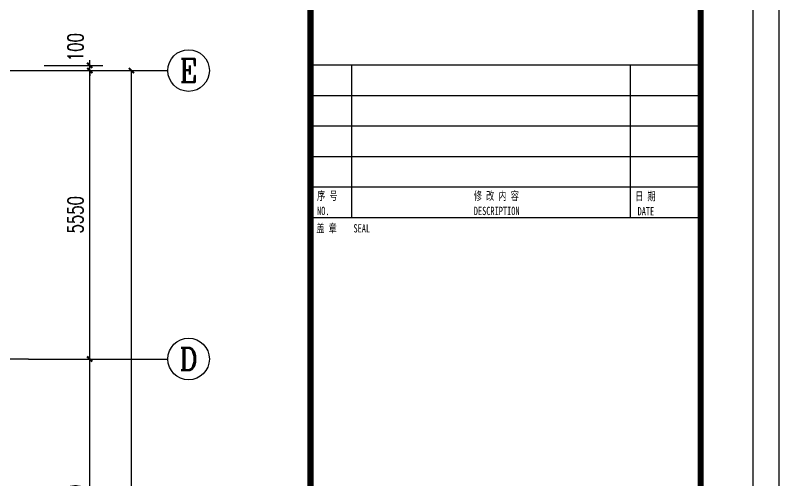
# Model space of a CAD drawing. Extents: x 19098 to 79498, y 3162 to 205862.
# Drawn here: x 64825 to 79498, y 114296 to 123254 of the extents above; entities that cross this region are included whole.
import ezdxf
from ezdxf.enums import TextEntityAlignment as Align

# ---------------------------------------------------------------- set-up
doc = ezdxf.new("R2010")
doc.units = 0
doc.header["$LTSCALE"] = 1000
doc.header["$MEASUREMENT"] = 0
doc.linetypes.add('DOTE', pattern=[2.42, 2, -0.2, 0.02, -0.2])
for name, color, linetype in [('2017_11-sheet-R$0$C-SHET-TTLB', 11, 'Continuous'), ('2017_11-sheet-R2$0$C-SHET-TTLB', 11, 'Continuous'), ('AXIS', 3, 'Continuous'), ('AXIS_TEXT', 7, 'Continuous'), ('C-SHET-TTLB', 11, 'Continuous'), ('DOTE', 1, 'Continuous')]:
    doc.layers.add(name, color=color, linetype=linetype)
doc.styles.add('2017_11-sheet-R$0$SHEET-ECADI', font='simhei.ttf', dxfattribs={"width": 0.7})
doc.styles.add('2017_11-sheet-R2$0$SHEET-ECADI', font='simhei.ttf', dxfattribs={"width": 0.7})
doc.styles.add('_TCH_AXIS', font='COMPLEX', dxfattribs={"bigfont": 'GBCBIG'})
doc.styles.add('_TCH_DIM_T3', font='SIMPLEX', dxfattribs={"width": 0.705882, "bigfont": 'GBCBIG'})
doc.styles.add('COMPLEX', font='COMPLEX', dxfattribs={"bigfont": 'AllInOneBig.shx'})
doc.dimstyles.new('_TCH_ARCH&&100', dxfattribs={"dimtxt": 297.5, "dimasz": 100, "dimexe": 250, "dimexo": 300, "dimgap": 126.25, "dimtad": 1, "dimdec": 0, "dimzin": 0, "dimdsep": 46, "dimtxsty": '_TCH_DIM_T3', "dimblk": 'ARCHTICK', "dimcen": 0.09, "dimclrt": 7, "dimazin": 2, "dimtfac": 1, "dimtdec": 0, "dimtix": 1, "dimtmove": 2, "dimatfit": 3, "dimfxl": 1, "dimtolj": 1, "dimtzin": 0, "dimarcsym": 0})

# ---------------------------------------------------------------- blocks, each defined once
blk = doc.blocks.new('2017_11-sheet-R', base_point=(415, 5))
at = {"layer": '2017_11-sheet-R$0$C-SHET-TTLB'}
blk.add_line((340, 292), (414.5, 292), dxfattribs=at)
at = {"layer": '2017_11-sheet-R$0$C-SHET-TTLB', "style": '2017_11-sheet-R$0$SHEET-ECADI', "width": 0.7}
blk.add_text('盖 章    SEAL', height=1.6, dxfattribs=at).set_placement((341.13, 289.12))
blk = doc.blocks.new('2017_11-sheet-R2', base_point=(415, 5))
at = {"layer": '2017_11-sheet-R2$0$C-SHET-TTLB'}
for p, q in [((340, 321.38), (414.5, 321.38)), ((347.91, 321.38), (347.91, 292)), ((401.42, 321.38), (401.42, 292)), ((340, 315.5), (414.5, 315.5)), ((340, 309.63), (414.5, 309.63)), ((340, 303.75), (414.5, 303.75)), ((340, 297.88), (414.5, 297.88)), ((340, 292), (414.5, 292))]:
    blk.add_line(p, q, dxfattribs=at)
at = {"layer": '2017_11-sheet-R2$0$C-SHET-TTLB', "style": '2017_11-sheet-R2$0$SHEET-ECADI', "width": 0.7}
for s, p in [('序 号', (341.27, 295.38)), ('修 改 内 容', (371.39, 295.38)), ('日 期', (402.4, 295.3)), ('NO.', (341.27, 292.47)), ('DESCRIPTION', (371.39, 292.47)), ('DATE', (402.87, 292.4))]:
    blk.add_text(s, height=1.6, dxfattribs=at).set_placement(p)
blk = doc.blocks.new('tukuang')
at = {"layer": 'C-SHET-TTLB'}
for points in [[(75902, 21920), (75902, -21080), (15502, -21080), (15502, 21920)], [(75402, 21420), (75402, -20580), (16002, -20580), (16002, 21420)]]:
    blk.add_lwpolyline(points, close=True, dxfattribs=at)
at = {"layer": 'C-SHET-TTLB', "const_width": 120}
blk.add_lwpolyline([(17842, 20420), (74402, 20420), (74402, -19580), (17842, -19580)], close=True, dxfattribs=at)
at = {"layer": 'C-SHET-TTLB'}
blk.add_lwpolyline([(66902, 20420, 120, 120, 0), (66902, -19580, 90, 90, 0)], format="xyseb", dxfattribs=at)
at = {"layer": 'C-SHET-TTLB', "xscale": 100, "yscale": 100, "zscale": 100}
for name in ['2017_11-sheet-R2', '2017_11-sheet-R']:
    blk.add_blockref(name, (74402, -19580), dxfattribs=at)
blk = doc.blocks.new('_ArchTick')
at = {"color": 0, "linetype": 'ByBlock', "const_width": 0.4}
blk.add_lwpolyline([(-0.5, -0.5), (0.5, 0.5)], dxfattribs=at)
blk = doc.blocks.new('*D220')
at = {"layer": 'AXIS', "color": 0, "lineweight": -2}
for p, q in [((65381, 116639), (66506, 116639)), ((66256, 111089), (66256, 116639)), ((65381, 111089), (66506, 111089))]:
    blk.add_line(p, q, dxfattribs=at)
at = {"layer": 'Defpoints', "color": 0}
for p in [(65081, 116639), (66256, 116639), (65081, 111089)]:
    blk.add_point(p, dxfattribs=at)
at = {"layer": 'AXIS', "color": 0, "lineweight": -2, "xscale": 100, "yscale": 100, "zscale": 100}
for p, rotation in [((66256, 116639), 90), ((66256, 111089), 270)]:
    blk.add_blockref('_ArchTick', p, dxfattribs=dict(at, rotation=rotation))
at = {"layer": 'AXIS', "color": 7, "insert": (65981, 113864), "char_height": 297.5, "attachment_point": 5, "rotation": 90, "style": '_TCH_DIM_T3'}
blk.add_mtext('\\A1;5550', dxfattribs=at)
blk = doc.blocks.new('*D221')
at = {"layer": 'AXIS', "color": 0, "lineweight": -2}
for p, q in [((65381, 122190), (66506, 122190)), ((66256, 116639), (66256, 122190)), ((65381, 116639), (66506, 116639))]:
    blk.add_line(p, q, dxfattribs=at)
at = {"layer": 'Defpoints', "color": 0}
for p in [(65081, 122190), (66256, 122190), (65081, 116639)]:
    blk.add_point(p, dxfattribs=at)
at = {"layer": 'AXIS', "color": 0, "lineweight": -2, "xscale": 100, "yscale": 100, "zscale": 100}
for p, rotation in [((66256, 122190), 90), ((66256, 116639), 270)]:
    blk.add_blockref('_ArchTick', p, dxfattribs=dict(at, rotation=rotation))
at = {"layer": 'AXIS', "color": 7, "insert": (65981, 119414), "char_height": 297.5, "attachment_point": 5, "rotation": 90, "style": '_TCH_DIM_T3'}
blk.add_mtext('\\A1;5550', dxfattribs=at)
blk = doc.blocks.new('*D222')
at = {"layer": 'AXIS', "color": 0, "lineweight": -2}
for p, q in [((66256, 122290), (66256, 122390)), ((65381, 122290), (66506, 122290)), ((66256, 122190), (66256, 122290)), ((65381, 122190), (66506, 122190)), ((66256, 122190), (66256, 122090))]:
    blk.add_line(p, q, dxfattribs=at)
at = {"layer": 'Defpoints', "color": 0}
for p in [(65081, 122290), (66256, 122290), (65081, 122190)]:
    blk.add_point(p, dxfattribs=at)
at = {"layer": 'AXIS', "color": 0, "lineweight": -2, "xscale": 100, "yscale": 100, "zscale": 100}
for p, rotation in [((66256, 122290), 270), ((66256, 122190), 90)]:
    blk.add_blockref('_ArchTick', p, dxfattribs=dict(at, rotation=rotation))
at = {"layer": 'AXIS', "color": 7, "insert": (65981, 122640), "char_height": 297.5, "attachment_point": 5, "rotation": 90, "style": '_TCH_DIM_T3'}
blk.add_mtext('\\A1;100', dxfattribs=at)
blk = doc.blocks.new('*D223')
at = {"layer": 'AXIS', "color": 0, "lineweight": -2}
for p, q in [((65381, 122190), (67306, 122190)), ((67056, 99989), (67056, 122190)), ((65381, 99989), (67306, 99989))]:
    blk.add_line(p, q, dxfattribs=at)
at = {"layer": 'Defpoints', "color": 0}
for p in [(65081, 122190), (67056, 122190), (65081, 99989)]:
    blk.add_point(p, dxfattribs=at)
at = {"layer": 'AXIS', "color": 0, "lineweight": -2, "xscale": 100, "yscale": 100, "zscale": 100}
for p, rotation in [((67056, 122190), 90), ((67056, 99989), 270)]:
    blk.add_blockref('_ArchTick', p, dxfattribs=dict(at, rotation=rotation))
at = {"layer": 'AXIS', "color": 7, "insert": (66781, 111089), "char_height": 297.5, "attachment_point": 5, "rotation": 90, "style": '_TCH_DIM_T3'}
blk.add_mtext('\\A1;22200', dxfattribs=at)
blk = doc.blocks.new('_AXISO')
blk.add_circle((0, 0), 0.5)
at = {"layer": 'AXIS_TEXT', "style": 'COMPLEX', "width": 1.041667}
blk.add_attdef('A', text='', height=0.56, dxfattribs=at).set_placement((-0.25, -0.28), (0.25, -0.28), align=Align.FIT)

msp = doc.modelspace()

# ---------------------------------------------------------------- linework, layer by layer
at = {"layer": 'AXIS'}
for p, q in [((65080.6, 122189.7), (67756, 122189.7)), ((65080.6, 116639.2), (67756, 116639.2))]:
    msp.add_line(p, q, dxfattribs=at)
at = {"layer": 'DOTE', "linetype": 'DOTE'}
for p, q in [((49880.6, 122189.7), (65080.6, 122189.7)), ((65080.6, 116639.2), (49880.6, 116639.2))]:
    msp.add_line(p, q, dxfattribs=at)

# ---------------------------------------------------------------- block references
at = {"layer": 'AXIS'}
ref = msp.add_blockref('_AXISO', (68156, 122189.7), dxfattribs=dict(at, xscale=800, yscale=800, zscale=800))
ref.add_attrib('A', 'E', dxfattribs={"layer": 'AXIS_TEXT', "height": 445.4, "style": '_TCH_AXIS'}).set_placement((67986.3, 121967), (68325.7, 121967), align=Align.FIT)
ref = msp.add_blockref('_AXISO', (68156, 116639.2), dxfattribs=dict(at, xscale=800, yscale=800, zscale=800))
ref.add_attrib('A', 'D', dxfattribs={"layer": 'AXIS_TEXT', "height": 435.3, "style": '_TCH_AXIS'}).set_placement((67979.9, 116421.6), (68332.2, 116421.6), align=Align.FIT)
at = {"layer": 'C-SHET-TTLB'}
msp.add_blockref('tukuang', (3595.7, 110241.6), dxfattribs=at)

# ---------------------------------------------------------------- dimensions: what is measured, and where the dimension line sits
at = {"layer": 'AXIS'}
dim = msp.add_linear_dim(base=(66256, 122289.7), p1=(65080.6, 122189.7), p2=(65080.6, 122289.7), angle=90, dimstyle='_TCH_ARCH&&100', dxfattribs=at)
dim.commit()
dim.dimension.update_dxf_attribs({"geometry": '*D222', "text_midpoint": (65981, 122639.7), "dimtype": 129})
for p1, p2, distance, picture, middle in [((65080.6484, 116639.2204), (65080.6484, 122189.72), -1175.3868, '*D221', (65981.0352, 119414.4702)), ((65080.6484, 99989.2204), (65080.6484, 122189.72), -1975.3868, '*D223', (66781.0352, 111089.4702)), ((65080.6, 111089.2), (65080.6, 116639.2), -1175.4, '*D220', (65981, 113864.2))]:
    dim = msp.add_aligned_dim(p1=p1, p2=p2, distance=distance, dimstyle='_TCH_ARCH&&100', dxfattribs=at)
    dim.commit()
    dim.dimension.update_dxf_attribs({"geometry": picture, "text_midpoint": middle})

doc.saveas('drawing.dxf')
